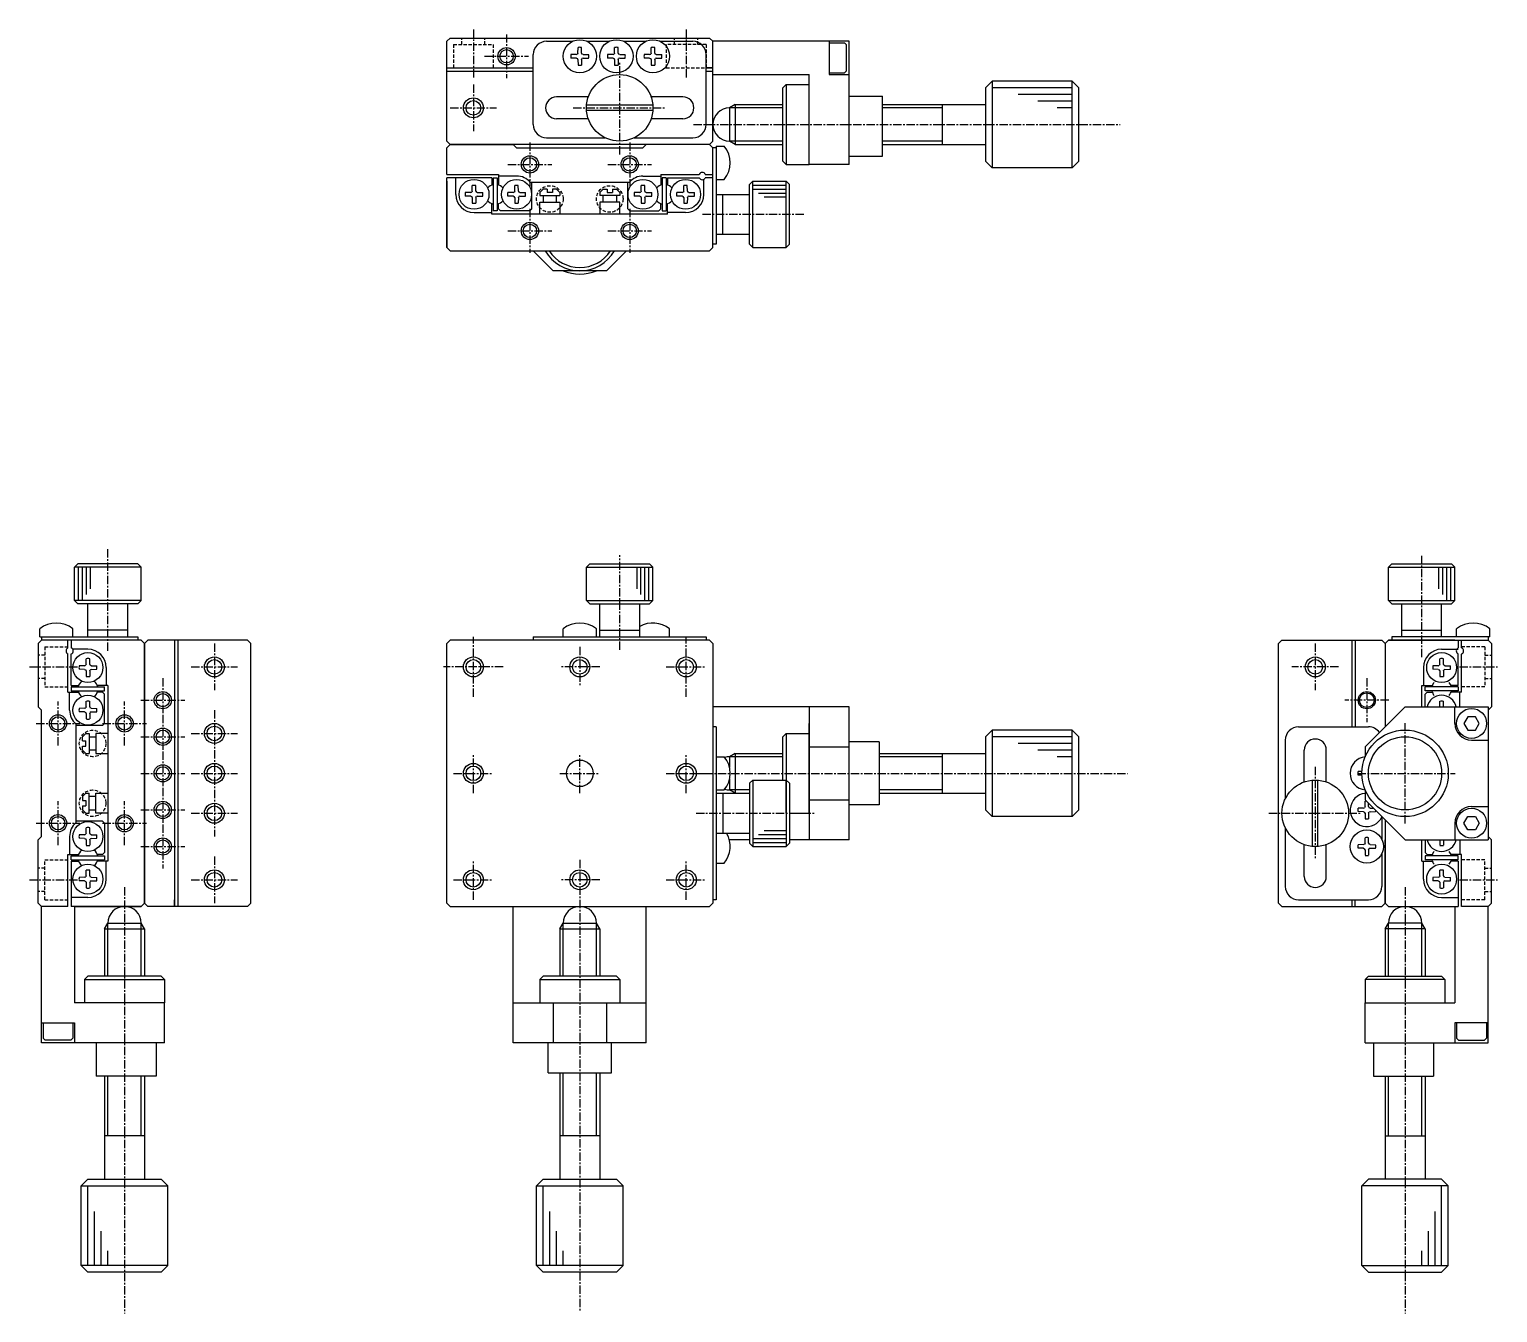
# Model space of a CAD drawing. Extents: x 319 to 540, y 84 to 374.
# Drawn here: x 319.3 to 540, y 180.7 to 373.6 of the extents above; entities that cross this region are included whole.
import ezdxf

# ---------------------------------------------------------------- set-up
doc = ezdxf.new("R2010")
doc.units = 0
doc.linetypes.add('CENTER', pattern=[2, 1.25, -0.25, 0.25, -0.25])
doc.linetypes.add('DASHED', pattern=[0.75, 0.5, -0.25])
doc.layers.get('0').update_dxf_attribs({"linetype": 'CONTINUOUS'})
doc.layers.add('CENTER', color=1, linetype='CENTER')

msp = doc.modelspace()

# ---------------------------------------------------------------- linework, layer by layer
at = {"color": 7, "linetype": 'CONTINUOUS'}
for p, q in [((382.58, 372.29), (382.08, 371.79)), ((382.58, 372.29), (382.08, 371.79)), ((382.08, 356.79), (382.08, 371.79)), ((382.58, 372.29), (421.58, 372.29)), ((397.08, 371.79), (400.99, 371.79)), ((401.8, 370.02), (401.82, 370.86)), ((402.35, 370.02), (402.34, 370.86)), ((403.17, 371.79), (406.49, 371.79)), ((407.3, 370.02), (407.32, 370.86)), ((407.85, 370.02), (407.84, 370.86)), ((408.67, 371.79), (411.99, 371.79)), ((412.8, 370.02), (412.82, 370.86)), ((413.35, 370.02), (413.34, 370.86)), ((414.17, 371.79), (419.08, 371.79)), ((421.58, 372.29), (422.08, 371.79)), ((421.58, 372.29), (422.08, 371.79)), ((422.08, 356.79), (422.08, 371.79)), ((442.58, 371.79), (422.08, 371.79)), ((439.58, 371.79), (439.58, 366.79)), ((439.58, 371.54), (441.88, 371.54)), ((441.88, 371.54), (442.18, 371.24)), ((442.18, 367.34), (442.18, 371.24)), ((442.58, 353.29), (442.58, 371.79)), ((395.08, 359.29), (395.08, 369.79)), ((401.58, 369.81), (400.75, 369.8)), ((401.58, 369.26), (400.75, 369.28)), ((401.58, 369.81), (401.74, 369.88)), ((401.58, 369.26), (401.74, 369.19)), ((401.8, 370.02), (401.74, 369.88)), ((401.8, 369.05), (401.74, 369.19)), ((401.8, 369.05), (401.82, 368.21)), ((402.35, 369.05), (402.34, 368.21)), ((402.35, 370.02), (402.41, 369.88)), ((402.35, 369.05), (402.41, 369.19)), ((402.58, 369.81), (402.41, 369.88)), ((402.58, 369.26), (402.41, 369.19)), ((402.58, 369.81), (403.4, 369.8)), ((402.58, 369.26), (403.4, 369.28)), ((407.08, 369.81), (406.25, 369.8)), ((407.08, 369.26), (406.25, 369.28)), ((407.08, 369.81), (407.24, 369.88)), ((407.08, 369.26), (407.24, 369.19)), ((407.3, 370.02), (407.24, 369.88)), ((407.3, 369.05), (407.24, 369.19)), ((407.3, 369.05), (407.32, 368.21)), ((407.85, 369.05), (407.84, 368.21)), ((407.85, 370.02), (407.91, 369.88)), ((407.85, 369.05), (407.91, 369.19)), ((408.08, 369.81), (407.91, 369.88)), ((408.08, 369.26), (407.91, 369.19)), ((408.08, 369.81), (408.9, 369.8)), ((408.08, 369.26), (408.9, 369.28)), ((412.58, 369.81), (411.75, 369.8)), ((412.58, 369.26), (411.75, 369.28)), ((412.58, 369.81), (412.74, 369.88)), ((412.58, 369.26), (412.74, 369.19)), ((412.8, 370.02), (412.74, 369.88)), ((412.8, 369.05), (412.74, 369.19)), ((412.8, 369.05), (412.82, 368.21)), ((413.35, 369.05), (413.34, 368.21)), ((413.35, 370.02), (413.41, 369.88)), ((413.35, 369.05), (413.41, 369.19)), ((413.58, 369.81), (413.41, 369.88)), ((413.58, 369.26), (413.41, 369.19)), ((413.58, 369.81), (414.4, 369.8)), ((413.58, 369.26), (414.4, 369.28)), ((421.08, 359.29), (421.08, 369.79)), ((382.08, 367.79), (395.08, 367.79)), ((382.08, 367.29), (395.08, 367.29)), ((421.08, 367.79), (422.08, 367.79)), ((422.08, 367.79), (421.08, 367.79)), ((421.08, 367.29), (422.08, 367.29)), ((421.08, 367.29), (422.08, 367.29)), ((422.08, 366.79), (436.58, 366.79)), ((436.58, 353.29), (436.58, 366.79)), ((439.58, 367.04), (441.88, 367.04)), ((439.58, 366.79), (442.58, 366.79)), ((442.18, 367.34), (441.88, 367.04)), ((432.58, 364.79), (433.08, 365.29)), ((432.58, 353.79), (432.58, 364.79)), ((433.08, 365.29), (436.58, 365.29)), ((463.08, 364.79), (464.08, 365.79)), ((463.08, 364.79), (463.08, 353.79)), ((476.08, 365.79), (464.08, 365.79)), ((477.08, 364.79), (476.08, 365.79)), ((477.08, 353.79), (477.08, 364.79)), ((403.43, 363.44), (398.58, 363.44)), ((413.06, 362.19), (403.09, 362.19)), ((417.58, 363.44), (412.72, 363.44)), ((425.44, 362.29), (424.58, 361.79)), ((425.44, 362.29), (425.44, 356.29)), ((425.44, 362.29), (432.58, 362.29)), ((442.58, 363.54), (447.58, 363.54)), ((447.58, 354.54), (447.58, 363.54)), ((447.58, 362.29), (463.08, 362.29)), ((456.58, 356.29), (456.58, 362.29)), ((403.29, 360.14), (398.58, 360.14)), ((413.06, 361.39), (403.09, 361.39)), ((417.58, 360.14), (412.86, 360.14)), ((424.58, 361.79), (424.58, 356.79)), ((382.58, 356.29), (382.08, 356.79)), ((382.58, 356.29), (382.08, 355.79)), ((382.08, 351.79), (382.08, 355.79)), ((421.58, 356.29), (382.58, 356.29)), ((382.58, 356.29), (392.08, 356.29)), ((392.08, 356.29), (392.58, 355.79)), ((392.58, 355.79), (411.58, 355.79)), ((397.08, 357.29), (405.9, 357.29)), ((410.26, 357.29), (419.08, 357.29)), ((412.08, 356.29), (411.58, 355.79)), ((421.58, 356.29), (412.08, 356.29)), ((422.08, 356.79), (421.58, 356.29)), ((422.08, 355.79), (421.58, 356.29)), ((422.08, 340.79), (422.08, 355.79)), ((422.58, 355.79), (422.08, 355.79)), ((422.58, 356.04), (423.8, 356.04)), ((422.58, 356.04), (422.58, 341.29)), ((425.44, 356.29), (424.58, 356.79)), ((425.44, 356.29), (432.58, 356.29)), ((447.58, 356.29), (463.08, 356.29)), ((432.58, 353.79), (433.08, 353.29)), ((433.08, 353.29), (436.58, 353.29)), ((442.58, 353.29), (436.58, 353.29)), ((442.58, 354.54), (447.58, 354.54)), ((463.08, 353.79), (464.08, 352.79)), ((477.08, 353.79), (476.08, 352.79)), ((382.08, 351.79), (389.88, 351.79)), ((382.08, 340.79), (382.08, 351.29)), ((388.88, 351.29), (382.08, 351.29)), ((383.43, 348.79), (383.43, 351.29)), ((388.88, 351.29), (388.88, 350.2)), ((389.08, 351.29), (389.08, 346.29)), ((389.08, 351.29), (389.68, 351.29)), ((389.68, 351.29), (389.68, 346.29)), ((389.88, 351.79), (389.88, 350.2)), ((392.58, 351.54), (389.88, 351.54)), ((411.58, 351.54), (414.28, 351.54)), ((414.28, 351.79), (414.28, 350.2)), ((414.28, 351.79), (420.02, 351.79)), ((414.48, 351.29), (414.48, 346.29)), ((415.08, 351.29), (414.48, 351.29)), ((415.08, 351.29), (415.08, 346.29)), ((415.28, 351.29), (415.28, 350.2)), ((415.28, 351.29), (420.02, 351.29)), ((420.73, 348.79), (420.73, 351.05)), ((420.94, 351.79), (422.08, 351.79)), ((422.08, 351.29), (420.94, 351.29)), ((422.58, 351.04), (423.8, 351.04)), ((476.08, 352.79), (464.08, 352.79)), ((382.08, 350.79), (382.08, 340.79)), ((385.7, 349.06), (384.85, 349.05)), ((385.7, 349.06), (385.83, 349.12)), ((385.9, 349.29), (385.83, 349.12)), ((385.9, 349.29), (385.92, 350.11)), ((386.45, 349.29), (386.44, 350.11)), ((386.45, 349.29), (386.53, 349.12)), ((386.66, 349.06), (386.53, 349.12)), ((386.66, 349.06), (387.5, 349.05)), ((392.1, 349.06), (391.25, 349.05)), ((392.1, 349.06), (392.23, 349.12)), ((392.3, 349.29), (392.23, 349.12)), ((392.3, 349.29), (392.32, 350.11)), ((392.85, 349.29), (392.84, 350.11)), ((392.85, 349.29), (392.93, 349.12)), ((393.06, 349.06), (392.93, 349.12)), ((393.06, 349.06), (393.9, 349.05)), ((409.5, 350.59), (394.66, 350.59)), ((394.88, 346.59), (394.88, 350.59)), ((396.08, 349.09), (396.58, 349.59)), ((396.08, 349.09), (396.08, 348.59)), ((397.18, 349.59), (396.58, 349.59)), ((397.18, 349.59), (397.18, 349.09)), ((397.98, 349.09), (397.18, 349.09)), ((398.58, 349.59), (397.98, 349.59)), ((397.98, 349.59), (397.98, 349.09)), ((399.08, 349.09), (398.58, 349.59)), ((399.08, 349.09), (399.08, 348.59)), ((405.08, 349.09), (405.58, 349.59)), ((405.08, 349.09), (405.08, 348.59)), ((405.58, 349.59), (406.18, 349.59)), ((406.18, 349.59), (406.18, 349.09)), ((406.18, 349.09), (406.98, 349.09)), ((406.98, 349.59), (407.58, 349.59)), ((406.98, 349.59), (406.98, 349.09)), ((408.08, 349.09), (407.58, 349.59)), ((408.08, 349.09), (408.08, 348.59)), ((409.28, 346.59), (409.28, 350.59)), ((411.1, 349.06), (410.25, 349.05)), ((411.1, 349.06), (411.23, 349.12)), ((411.3, 349.29), (411.23, 349.12)), ((411.3, 349.29), (411.32, 350.11)), ((411.85, 349.29), (411.84, 350.11)), ((411.85, 349.29), (411.93, 349.12)), ((412.06, 349.06), (411.93, 349.12)), ((412.06, 349.06), (412.9, 349.05)), ((417.5, 349.06), (416.65, 349.05)), ((417.5, 349.06), (417.63, 349.12)), ((417.7, 349.29), (417.63, 349.12)), ((417.7, 349.29), (417.72, 350.11)), ((418.25, 349.29), (418.24, 350.11)), ((418.25, 349.29), (418.33, 349.12)), ((418.46, 349.06), (418.33, 349.12)), ((418.46, 349.06), (419.3, 349.05)), ((422.58, 348.79), (427.58, 348.79)), ((423.58, 342.79), (423.58, 348.79)), ((427.58, 350.29), (428.08, 350.79)), ((427.58, 341.29), (427.58, 350.29)), ((428.08, 340.79), (428.08, 350.79)), ((428.08, 350.79), (433.08, 350.79)), ((433.08, 340.79), (433.08, 350.79)), ((433.08, 350.79), (433.58, 350.29)), ((433.58, 341.29), (433.58, 350.29)), ((385.7, 348.51), (384.85, 348.53)), ((385.7, 348.51), (385.83, 348.45)), ((385.9, 348.29), (385.83, 348.45)), ((385.9, 348.29), (385.92, 347.46)), ((386.45, 348.29), (386.44, 347.46)), ((386.45, 348.29), (386.53, 348.45)), ((386.66, 348.51), (386.53, 348.45)), ((386.66, 348.51), (387.5, 348.53)), ((388.88, 345.79), (388.88, 347.37)), ((389.88, 346.59), (389.88, 347.37)), ((390.18, 346.29), (389.88, 346.59)), ((392.1, 348.51), (391.25, 348.53)), ((392.1, 348.51), (392.23, 348.45)), ((392.3, 348.29), (392.23, 348.45)), ((392.3, 348.29), (392.32, 347.46)), ((392.85, 348.29), (392.84, 347.46)), ((392.85, 348.29), (392.93, 348.45)), ((393.06, 348.51), (392.93, 348.45)), ((393.06, 348.51), (393.9, 348.53)), ((394.58, 346.29), (394.88, 346.59)), ((396.08, 348.59), (399.08, 348.59)), ((396.08, 347.59), (399.08, 347.59)), ((396.08, 345.79), (396.08, 347.59)), ((396.58, 348.59), (396.58, 347.59)), ((398.58, 347.59), (398.58, 348.59)), ((399.08, 347.59), (399.08, 345.79)), ((408.08, 348.59), (405.08, 348.59)), ((408.08, 347.59), (405.08, 347.59)), ((405.08, 347.59), (405.08, 345.79)), ((405.58, 347.59), (405.58, 348.59)), ((407.58, 348.59), (407.58, 347.59)), ((408.08, 345.79), (408.08, 347.59)), ((409.58, 346.29), (409.28, 346.59)), ((411.1, 348.51), (410.25, 348.53)), ((411.1, 348.51), (411.23, 348.45)), ((411.3, 348.29), (411.23, 348.45)), ((411.3, 348.29), (411.32, 347.46)), ((411.85, 348.29), (411.84, 347.46)), ((411.85, 348.29), (411.93, 348.45)), ((412.06, 348.51), (411.93, 348.45)), ((412.06, 348.51), (412.9, 348.53)), ((414.28, 346.59), (413.98, 346.29)), ((414.28, 346.59), (414.28, 347.37)), ((415.28, 345.79), (415.28, 347.37)), ((417.5, 348.51), (416.65, 348.53)), ((417.5, 348.51), (417.63, 348.45)), ((417.7, 348.29), (417.63, 348.45)), ((417.7, 348.29), (417.72, 347.46)), ((418.25, 348.29), (418.24, 347.46)), ((418.25, 348.29), (418.33, 348.45)), ((418.46, 348.51), (418.33, 348.45)), ((418.46, 348.51), (419.3, 348.53)), ((386.18, 346.04), (388.88, 346.04)), ((415.28, 345.79), (388.88, 345.79)), ((389.68, 346.29), (389.08, 346.29)), ((394.58, 346.29), (390.18, 346.29)), ((409.58, 346.29), (413.98, 346.29)), ((414.48, 346.29), (415.08, 346.29)), ((417.98, 346.04), (415.28, 346.04)), ((422.58, 342.79), (427.58, 342.79)), ((382.08, 340.79), (382.58, 340.29)), ((382.58, 340.29), (421.58, 340.29)), ((398.08, 337.29), (395.08, 340.29)), ((406.08, 337.29), (409.08, 340.29)), ((422.08, 340.79), (421.58, 340.29)), ((422.58, 341.29), (422.08, 341.29)), ((428.08, 340.79), (427.58, 341.29)), ((428.08, 340.79), (433.08, 340.79)), ((433.58, 341.29), (433.08, 340.79)), ((406.08, 337.29), (398.08, 337.29)), ((326.15, 292.75), (326.65, 293.25)), ((336.15, 292.75), (326.15, 292.75)), ((326.15, 287.75), (326.15, 292.75)), ((335.65, 293.25), (326.65, 293.25)), ((335.65, 293.25), (336.15, 292.75)), ((336.15, 287.75), (336.15, 292.75)), ((403.58, 293.25), (403.08, 292.75)), ((403.08, 292.75), (413.08, 292.75)), ((403.08, 287.75), (403.08, 292.75)), ((403.58, 293.25), (412.58, 293.25)), ((413.08, 292.75), (412.58, 293.25)), ((413.08, 287.75), (413.08, 292.75)), ((524.13, 293.25), (523.63, 292.75)), ((523.63, 292.75), (533.63, 292.75)), ((523.63, 287.75), (523.63, 292.75)), ((524.13, 293.25), (533.13, 293.25)), ((533.63, 292.75), (533.13, 293.25)), ((533.63, 287.75), (533.63, 292.75)), ((336.15, 287.75), (326.15, 287.75)), ((326.65, 287.25), (326.15, 287.75)), ((335.65, 287.25), (326.65, 287.25)), ((328.15, 282.25), (328.15, 287.25)), ((334.15, 282.25), (334.15, 287.25)), ((336.15, 287.75), (335.65, 287.25)), ((403.08, 287.75), (413.08, 287.75)), ((403.08, 287.75), (403.58, 287.25)), ((403.58, 287.25), (412.58, 287.25)), ((405.08, 282.25), (405.08, 287.25)), ((411.08, 282.25), (411.08, 287.25)), ((412.58, 287.25), (413.08, 287.75)), ((523.63, 287.75), (533.63, 287.75)), ((523.63, 287.75), (524.13, 287.25)), ((524.13, 287.25), (533.13, 287.25)), ((525.63, 282.25), (525.63, 287.25)), ((531.63, 282.25), (531.63, 287.25)), ((533.13, 287.25), (533.63, 287.75)), ((320.9, 282.25), (320.9, 283.48)), ((325.9, 282.25), (325.9, 283.48)), ((334.15, 283.25), (328.15, 283.25)), ((399.58, 282.25), (399.58, 283.48)), ((404.58, 282.25), (404.58, 283.48)), ((405.08, 283.25), (411.08, 283.25)), ((415.58, 282.25), (415.58, 283.48)), ((525.63, 283.25), (531.63, 283.25)), ((533.88, 282.25), (533.88, 283.48)), ((538.88, 282.25), (538.88, 283.48)), ((321.15, 281.75), (320.65, 281.25)), ((320.65, 281.25), (320.65, 271.75)), ((320.9, 282.25), (335.65, 282.25)), ((321.15, 282.25), (321.15, 281.75)), ((336.15, 281.75), (321.15, 281.75)), ((325.15, 280.61), (325.15, 281.75)), ((325.65, 281.75), (325.65, 280.61)), ((328.15, 280.4), (325.88, 280.4)), ((335.65, 282.25), (335.65, 281.75)), ((336.15, 281.75), (336.65, 281.25)), ((336.65, 281.25), (337.15, 281.75)), ((336.65, 281.25), (337.15, 281.75)), ((336.65, 242.25), (336.65, 281.25)), ((336.65, 281.25), (336.65, 242.25)), ((352.15, 281.75), (337.15, 281.75)), ((341.15, 281.75), (341.15, 241.75)), ((341.65, 281.75), (341.65, 241.75)), ((352.65, 281.25), (352.15, 281.75)), ((352.65, 242.25), (352.65, 281.25)), ((382.08, 281.25), (382.58, 281.75)), ((382.08, 242.25), (382.08, 281.25)), ((421.58, 281.75), (382.58, 281.75)), ((395.08, 282.25), (421.08, 282.25)), ((395.08, 282.25), (395.08, 281.75)), ((421.08, 282.25), (421.08, 281.75)), ((421.58, 281.75), (422.08, 281.25)), ((422.08, 281.25), (422.08, 242.25)), ((507.13, 281.25), (507.63, 281.75)), ((507.13, 242.25), (507.13, 281.25)), ((507.63, 281.75), (522.63, 281.75)), ((518.13, 281.75), (518.13, 268.75)), ((518.63, 281.75), (518.63, 268.75)), ((523.13, 281.25), (522.63, 281.75)), ((523.13, 281.25), (522.63, 281.75)), ((523.63, 281.75), (523.13, 281.25)), ((523.13, 281.25), (523.13, 271.75)), ((523.13, 281.25), (523.13, 268.75)), ((533.63, 281.75), (523.63, 281.75)), ((523.63, 281.75), (538.63, 281.75)), ((524.13, 282.25), (524.13, 281.75)), ((538.88, 282.25), (524.13, 282.25)), ((531.63, 280.4), (534.13, 280.4)), ((534.13, 281.75), (534.13, 280.61)), ((534.63, 280.61), (534.63, 281.75)), ((538.63, 282.25), (538.63, 281.75)), ((539.13, 281.25), (538.63, 281.75)), ((539.13, 281.25), (539.13, 271.75)), ((325.15, 273.95), (325.15, 279.69)), ((325.65, 274.95), (325.65, 279.69)), ((327.87, 278.13), (327.81, 278)), ((327.87, 278.13), (327.89, 278.98)), ((328.42, 278.13), (328.41, 278.98)), ((328.42, 278.13), (328.48, 278)), ((531.36, 278.13), (531.3, 278)), ((531.36, 278.13), (531.37, 278.98)), ((531.91, 278.13), (531.89, 278.98)), ((531.91, 278.13), (531.96, 278)), ((534.13, 274.95), (534.13, 279.69)), ((534.63, 273.95), (534.63, 279.69)), ((327.65, 277.93), (326.82, 277.91)), ((327.65, 277.38), (326.82, 277.39)), ((327.65, 277.93), (327.81, 278)), ((327.65, 277.38), (327.81, 277.3)), ((327.87, 277.17), (327.81, 277.3)), ((327.87, 277.17), (327.89, 276.33)), ((328.42, 277.17), (328.41, 276.33)), ((328.42, 277.17), (328.48, 277.3)), ((328.65, 277.93), (328.48, 278)), ((328.65, 277.38), (328.48, 277.3)), ((328.65, 277.93), (329.47, 277.91)), ((328.65, 277.38), (329.47, 277.39)), ((330.9, 277.65), (330.9, 274.95)), ((528.88, 277.65), (528.88, 274.95)), ((531.13, 277.93), (530.31, 277.91)), ((531.13, 277.38), (530.31, 277.39)), ((531.13, 277.93), (531.3, 278)), ((531.13, 277.38), (531.3, 277.3)), ((531.36, 277.17), (531.3, 277.3)), ((531.36, 277.17), (531.37, 276.33)), ((531.91, 277.17), (531.89, 276.33)), ((531.91, 277.17), (531.96, 277.3)), ((532.13, 277.93), (531.96, 278)), ((532.13, 277.38), (531.96, 277.3)), ((532.13, 277.93), (532.96, 277.91)), ((532.13, 277.38), (532.96, 277.39)), ((325.15, 273.95), (326.73, 273.95)), ((325.4, 271.25), (325.4, 273.95)), ((325.65, 274.95), (326.73, 274.95)), ((325.65, 274.75), (330.65, 274.75)), ((325.65, 274.75), (325.65, 274.15)), ((325.65, 274.15), (330.65, 274.15)), ((331.15, 274.95), (329.56, 274.95)), ((330.35, 273.95), (329.56, 273.95)), ((330.35, 273.95), (330.65, 273.65)), ((330.65, 274.15), (330.65, 274.75)), ((331.15, 274.95), (331.15, 248.55)), ((528.63, 271.75), (528.63, 274.95)), ((528.63, 274.95), (530.22, 274.95)), ((534.13, 274.75), (529.13, 274.75)), ((529.13, 274.15), (529.13, 274.75)), ((534.13, 274.15), (529.13, 274.15)), ((529.13, 273.65), (529.43, 273.95)), ((529.43, 273.95), (530.22, 273.95)), ((534.13, 274.95), (533.04, 274.95)), ((534.63, 273.95), (533.04, 273.95)), ((534.13, 274.75), (534.13, 274.15)), ((534.38, 271.75), (534.38, 273.95)), ((320.65, 271.75), (321.15, 271.25)), ((327.65, 271.53), (326.82, 271.51)), ((327.65, 271.53), (327.81, 271.6)), ((327.87, 271.73), (327.81, 271.6)), ((327.87, 271.73), (327.89, 272.58)), ((328.42, 271.73), (328.41, 272.58)), ((328.42, 271.73), (328.48, 271.6)), ((328.65, 271.53), (328.48, 271.6)), ((328.65, 271.53), (329.47, 271.51)), ((330.65, 269.25), (330.65, 273.65)), ((442.58, 271.75), (422.08, 271.75)), ((436.58, 271.75), (436.58, 251.75)), ((442.58, 251.75), (442.58, 271.75)), ((520.13, 265.75), (526.13, 271.75)), ((526.13, 271.75), (538.63, 271.75)), ((529.13, 271.75), (529.13, 273.65)), ((531.36, 271.73), (531.37, 272.58)), ((531.91, 271.73), (531.89, 272.58)), ((533.63, 269.25), (533.63, 271.75)), ((538.63, 271.75), (538.63, 251.75)), ((539.13, 271.75), (538.63, 271.25)), ((321.15, 252.25), (321.15, 271.25)), ((327.65, 270.98), (326.82, 270.99)), ((327.65, 270.98), (327.81, 270.9)), ((327.87, 270.77), (327.81, 270.9)), ((327.87, 270.77), (327.89, 269.93)), ((328.42, 270.77), (328.41, 269.93)), ((328.42, 270.77), (328.48, 270.9)), ((328.65, 270.98), (328.48, 270.9)), ((328.65, 270.98), (329.47, 270.99)), ((535.55, 270.25), (534.98, 269.25)), ((536.71, 270.25), (535.55, 270.25)), ((537.29, 269.25), (536.71, 270.25)), ((326.35, 269.17), (326.35, 254.33)), ((330.35, 268.95), (326.35, 268.95)), ((327.85, 267.75), (327.35, 267.25)), ((327.35, 266.65), (327.35, 267.25)), ((327.85, 267.75), (328.35, 267.75)), ((328.35, 267.75), (328.35, 264.75)), ((328.35, 267.25), (329.35, 267.25)), ((329.35, 267.75), (329.35, 264.75)), ((331.15, 267.75), (329.35, 267.75)), ((330.65, 269.25), (330.35, 268.95)), ((422.58, 268.75), (422.08, 268.75)), ((422.58, 268.75), (422.58, 242.75)), ((432.58, 267.25), (433.08, 267.75)), ((432.58, 260.75), (432.58, 267.25)), ((433.08, 267.75), (436.58, 267.75)), ((436.58, 255.75), (436.58, 269.25)), ((463.08, 267.25), (464.08, 268.25)), ((463.08, 267.25), (463.08, 256.25)), ((476.08, 268.25), (464.08, 268.25)), ((477.08, 267.25), (476.08, 268.25)), ((477.08, 256.25), (477.08, 267.25)), ((510.13, 268.75), (520.63, 268.75)), ((534.98, 269.25), (535.55, 268.25)), ((535.55, 268.25), (536.71, 268.25)), ((536.71, 268.25), (537.29, 269.25)), ((327.35, 266.65), (327.85, 266.65)), ((327.35, 265.25), (327.35, 265.85)), ((327.35, 265.85), (327.85, 265.85)), ((327.85, 264.75), (327.35, 265.25)), ((327.85, 265.85), (327.85, 266.65)), ((329.35, 265.25), (328.35, 265.25)), ((436.58, 265.75), (442.58, 265.75)), ((447.08, 266.5), (442.58, 266.5)), ((447.08, 266.5), (447.08, 257)), ((508.13, 266.75), (508.13, 257.93)), ((510.98, 260.54), (510.98, 265.25)), ((514.28, 260.4), (514.28, 265.25)), ((520.13, 265.75), (520.13, 264.25)), ((536.13, 266.75), (538.63, 266.75)), ((327.85, 264.75), (328.35, 264.75)), ((329.35, 264.75), (331.15, 264.75)), ((422.58, 264.25), (423.8, 264.25)), ((425.44, 264.75), (424.58, 264.25)), ((424.58, 264.25), (424.58, 262.64)), ((425.44, 264.75), (432.58, 264.75)), ((425.44, 264.75), (425.44, 258.75)), ((447.08, 264.75), (463.08, 264.75)), ((456.58, 258.75), (456.58, 264.75)), ((424.58, 260.86), (424.58, 259.25)), ((428.08, 260.75), (427.58, 260.25)), ((428.08, 260.75), (428.08, 250.75)), ((428.08, 260.75), (433.08, 260.75)), ((433.08, 255.75), (433.08, 260.75)), ((433.08, 260.75), (433.08, 250.75)), ((433.58, 260.25), (433.08, 260.75)), ((512.23, 250.77), (512.23, 260.74)), ((513.03, 250.77), (513.03, 260.74)), ((519.64, 262.02), (519.06, 262.01)), ((519.64, 261.48), (519.06, 261.49)), ((327.85, 258.75), (327.35, 258.25)), ((327.35, 258.25), (327.35, 257.65)), ((327.85, 258.75), (328.35, 258.75)), ((328.35, 255.75), (328.35, 258.75)), ((329.35, 258.25), (328.35, 258.25)), ((329.35, 255.75), (329.35, 258.75)), ((329.35, 258.75), (331.15, 258.75)), ((422.58, 259.25), (423.8, 259.25)), ((422.58, 258.75), (427.58, 258.75)), ((423.58, 258.75), (423.58, 252.75)), ((425.44, 258.75), (424.58, 259.25)), ((427.58, 260.25), (427.58, 251.25)), ((433.58, 260.25), (433.58, 251.25)), ((447.08, 258.75), (463.08, 258.75)), ((520.13, 259.25), (520.13, 257.75)), ((327.35, 257.65), (327.85, 257.65)), ((327.35, 256.85), (327.35, 256.25)), ((327.35, 256.85), (327.85, 256.85)), ((327.85, 255.75), (327.35, 256.25)), ((327.85, 257.65), (327.85, 256.85)), ((328.35, 256.25), (329.35, 256.25)), ((436.58, 257.75), (442.58, 257.75)), ((447.08, 257), (442.58, 257)), ((463.08, 256.25), (464.08, 255.25)), ((477.08, 256.25), (476.08, 255.25)), ((519.9, 256.53), (519.06, 256.51)), ((519.9, 256.53), (520.03, 256.59)), ((520.11, 256.75), (520.03, 256.59)), ((520.11, 256.75), (520.12, 257.58)), ((520.13, 257.75), (526.13, 251.75)), ((520.65, 256.75), (520.65, 257.24)), ((520.65, 256.75), (520.73, 256.59)), ((520.86, 256.53), (520.73, 256.59)), ((520.86, 256.53), (521.36, 256.52)), ((536.13, 256.75), (538.63, 256.75)), ((330.35, 254.55), (326.35, 254.55)), ((327.85, 255.75), (328.35, 255.75)), ((331.15, 255.75), (329.35, 255.75)), ((330.65, 254.25), (330.35, 254.55)), ((330.65, 254.25), (330.65, 249.85)), ((433.58, 255.75), (436.58, 255.75)), ((476.08, 255.25), (464.08, 255.25)), ((519.9, 255.98), (519.06, 255.99)), ((519.9, 255.98), (520.03, 255.92)), ((520.11, 255.75), (520.03, 255.92)), ((520.11, 255.75), (520.12, 254.93)), ((520.65, 255.75), (520.64, 254.93)), ((520.65, 255.75), (520.73, 255.92)), ((520.86, 255.98), (520.73, 255.92)), ((520.86, 255.98), (521.71, 255.99)), ((522.63, 255.16), (522.63, 251.84)), ((523.13, 254.75), (523.13, 242.25)), ((533.63, 254.25), (533.63, 251.75)), ((534.98, 254.25), (535.55, 255.25)), ((535.55, 253.25), (534.98, 254.25)), ((535.55, 255.25), (536.71, 255.25)), ((536.71, 255.25), (537.29, 254.25)), ((537.29, 254.25), (536.71, 253.25)), ((320.65, 251.75), (321.15, 252.25)), ((320.65, 242.25), (320.65, 251.75)), ((325.4, 252.25), (325.4, 249.55)), ((327.65, 252.53), (326.82, 252.51)), ((327.65, 251.98), (326.82, 251.99)), ((327.65, 252.53), (327.81, 252.6)), ((327.65, 251.98), (327.81, 251.9)), ((327.87, 252.73), (327.81, 252.6)), ((327.87, 251.77), (327.81, 251.9)), ((327.87, 252.73), (327.89, 253.58)), ((327.87, 251.77), (327.89, 250.93)), ((328.42, 252.73), (328.41, 253.58)), ((328.42, 251.77), (328.41, 250.93)), ((328.42, 252.73), (328.48, 252.6)), ((328.42, 251.77), (328.48, 251.9)), ((328.65, 252.53), (328.48, 252.6)), ((328.65, 251.98), (328.48, 251.9)), ((328.65, 252.53), (329.47, 252.51)), ((328.65, 251.98), (329.47, 251.99)), ((422.58, 252.75), (427.58, 252.75)), ((427.58, 251.75), (424.55, 251.75)), ((442.58, 251.75), (433.58, 251.75)), ((508.13, 253.57), (508.13, 244.75)), ((520.11, 251.25), (520.12, 252.08)), ((520.65, 251.25), (520.64, 252.08)), ((523.13, 242.25), (523.13, 251.75)), ((526.13, 251.75), (538.63, 251.75)), ((528.63, 248.55), (528.63, 251.75)), ((529.13, 251.75), (529.13, 249.85)), ((531.36, 251.77), (531.37, 250.93)), ((531.91, 251.77), (531.89, 250.93)), ((534.38, 251.75), (534.38, 249.55)), ((536.71, 253.25), (535.55, 253.25)), ((539.13, 251.75), (538.63, 252.25)), ((539.13, 242.25), (539.13, 251.75)), ((325.15, 249.55), (326.73, 249.55)), ((325.15, 241.75), (325.15, 249.55)), ((330.35, 249.55), (329.56, 249.55)), ((330.65, 249.85), (330.35, 249.55)), ((427.58, 251.25), (428.08, 250.75)), ((428.08, 250.75), (433.08, 250.75)), ((433.08, 250.75), (433.58, 251.25)), ((510.98, 246.25), (510.98, 250.97)), ((514.28, 246.25), (514.28, 251.11)), ((519.9, 251.03), (519.06, 251.01)), ((519.9, 250.48), (519.06, 250.49)), ((519.9, 251.03), (520.03, 251.09)), ((519.9, 250.48), (520.03, 250.42)), ((520.11, 251.25), (520.03, 251.09)), ((520.11, 250.25), (520.03, 250.42)), ((520.11, 250.25), (520.12, 249.43)), ((520.65, 250.25), (520.64, 249.43)), ((520.65, 251.25), (520.73, 251.09)), ((520.65, 250.25), (520.73, 250.42)), ((520.86, 251.03), (520.73, 251.09)), ((520.86, 250.48), (520.73, 250.42)), ((520.86, 251.03), (521.71, 251.01)), ((520.86, 250.48), (521.71, 250.49)), ((522.63, 249.66), (522.63, 244.75)), ((529.43, 249.55), (529.13, 249.85)), ((529.43, 249.55), (530.22, 249.55)), ((534.63, 249.55), (533.04, 249.55)), ((534.63, 241.75), (534.63, 249.55)), ((325.65, 249.35), (330.65, 249.35)), ((325.65, 248.75), (325.65, 249.35)), ((325.65, 248.75), (330.65, 248.75)), ((325.65, 248.55), (326.73, 248.55)), ((325.65, 248.55), (325.65, 241.75)), ((331.15, 248.55), (329.56, 248.55)), ((330.65, 249.35), (330.65, 248.75)), ((330.9, 245.85), (330.9, 248.55)), ((422.58, 248.25), (423.8, 248.25)), ((528.63, 248.55), (530.22, 248.55)), ((528.88, 245.85), (528.88, 248.55)), ((534.13, 249.35), (529.13, 249.35)), ((529.13, 249.35), (529.13, 248.75)), ((534.13, 248.75), (529.13, 248.75)), ((534.13, 248.55), (533.04, 248.55)), ((534.13, 248.75), (534.13, 249.35)), ((534.13, 248.55), (534.13, 241.75)), ((327.65, 246.13), (326.82, 246.11)), ((327.65, 245.58), (326.82, 245.59)), ((327.65, 246.13), (327.81, 246.2)), ((327.65, 245.58), (327.81, 245.5)), ((327.87, 246.33), (327.81, 246.2)), ((327.87, 245.37), (327.81, 245.5)), ((327.87, 246.33), (327.89, 247.18)), ((327.87, 245.37), (327.89, 244.53)), ((328.42, 246.33), (328.41, 247.18)), ((328.42, 245.37), (328.41, 244.53)), ((328.42, 246.33), (328.48, 246.2)), ((328.42, 245.37), (328.48, 245.5)), ((328.65, 246.13), (328.48, 246.2)), ((328.65, 245.58), (328.48, 245.5)), ((328.65, 246.13), (329.47, 246.11)), ((328.65, 245.58), (329.47, 245.59)), ((531.13, 246.13), (530.31, 246.11)), ((531.13, 245.58), (530.31, 245.59)), ((531.13, 246.13), (531.3, 246.2)), ((531.13, 245.58), (531.3, 245.5)), ((531.36, 246.33), (531.3, 246.2)), ((531.36, 245.37), (531.3, 245.5)), ((531.36, 246.33), (531.37, 247.18)), ((531.36, 245.37), (531.37, 244.53)), ((531.91, 246.33), (531.89, 247.18)), ((531.91, 245.37), (531.89, 244.53)), ((531.91, 246.33), (531.96, 246.2)), ((531.91, 245.37), (531.96, 245.5)), ((532.13, 246.13), (531.96, 246.2)), ((532.13, 245.58), (531.96, 245.5)), ((532.13, 246.13), (532.96, 246.11)), ((532.13, 245.58), (532.96, 245.59)), ((328.15, 243.1), (325.65, 243.1)), ((531.63, 243.1), (534.13, 243.1)), ((320.65, 242.25), (321.15, 241.75)), ((325.15, 241.75), (321.15, 241.75)), ((321.15, 221.25), (321.15, 241.75)), ((336.15, 241.75), (325.65, 241.75)), ((326.15, 241.75), (336.15, 241.75)), ((326.15, 241.75), (326.15, 227.25)), ((336.15, 241.75), (336.65, 242.25)), ((336.65, 242.25), (337.15, 241.75)), ((336.65, 242.25), (337.15, 241.75)), ((352.15, 241.75), (337.15, 241.75)), ((341.15, 241.75), (341.15, 242.75)), ((341.65, 242.75), (341.65, 241.75)), ((352.15, 241.75), (352.65, 242.25)), ((382.58, 241.75), (382.08, 242.25)), ((382.58, 241.75), (421.58, 241.75)), ((392.08, 221.25), (392.08, 241.75)), ((412.08, 221.25), (412.08, 241.75)), ((422.08, 242.25), (421.58, 241.75)), ((422.58, 242.75), (422.08, 242.75)), ((507.63, 241.75), (507.13, 242.25)), ((507.63, 241.75), (522.63, 241.75)), ((510.13, 242.75), (520.63, 242.75)), ((518.13, 242.75), (518.13, 241.75)), ((518.63, 241.75), (518.63, 242.75)), ((523.13, 242.25), (522.63, 241.75)), ((523.13, 242.25), (522.63, 241.75)), ((523.63, 241.75), (523.13, 242.25)), ((523.63, 241.75), (534.13, 241.75)), ((533.63, 241.75), (533.63, 227.25)), ((538.63, 241.75), (534.63, 241.75)), ((539.13, 242.25), (538.63, 241.75)), ((538.63, 221.25), (538.63, 241.75)), ((330.65, 238.39), (331.15, 239.25)), ((330.65, 238.39), (330.65, 231.25)), ((330.65, 238.39), (336.65, 238.39)), ((331.15, 239.25), (336.15, 239.25)), ((336.65, 238.39), (336.15, 239.25)), ((336.65, 238.39), (336.65, 231.25)), ((399.08, 238.39), (399.58, 239.25)), ((399.08, 238.39), (405.08, 238.39)), ((399.08, 238.39), (399.08, 231.25)), ((399.58, 239.25), (404.58, 239.25)), ((405.08, 238.39), (404.58, 239.25)), ((405.08, 238.39), (405.08, 231.25)), ((523.13, 238.39), (523.63, 239.25)), ((529.13, 238.39), (523.13, 238.39)), ((523.13, 238.39), (523.13, 231.25)), ((528.63, 239.25), (523.63, 239.25)), ((529.13, 238.39), (528.63, 239.25)), ((529.13, 238.39), (529.13, 231.25)), ((328.15, 231.25), (327.65, 230.75)), ((327.65, 230.75), (327.65, 227.25)), ((339.15, 231.25), (328.15, 231.25)), ((339.15, 231.25), (339.65, 230.75)), ((339.65, 230.75), (339.65, 227.25)), ((396.58, 231.25), (396.08, 230.75)), ((396.08, 230.75), (396.08, 227.25)), ((407.58, 231.25), (396.58, 231.25)), ((407.58, 231.25), (408.08, 230.75)), ((408.08, 230.75), (408.08, 227.25)), ((520.63, 231.25), (520.13, 230.75)), ((520.13, 230.75), (520.13, 227.25)), ((520.63, 231.25), (531.63, 231.25)), ((531.63, 231.25), (532.13, 230.75)), ((532.13, 230.75), (532.13, 227.25)), ((339.65, 227.25), (326.15, 227.25)), ((339.65, 221.25), (339.65, 227.25)), ((392.08, 227.25), (412.08, 227.25)), ((398.08, 227.25), (398.08, 221.25)), ((406.08, 227.25), (406.08, 221.25)), ((520.13, 227.25), (533.63, 227.25)), ((520.13, 221.25), (520.13, 227.25)), ((321.15, 224.25), (326.15, 224.25)), ((321.4, 224.25), (321.4, 221.95)), ((325.9, 224.25), (325.9, 221.95)), ((326.15, 224.25), (326.15, 221.25)), ((538.63, 224.25), (533.63, 224.25)), ((533.63, 224.25), (533.63, 221.25)), ((533.88, 224.25), (533.88, 221.95)), ((538.38, 224.25), (538.38, 221.95)), ((339.65, 221.25), (321.15, 221.25)), ((321.4, 221.95), (321.7, 221.65)), ((325.6, 221.65), (321.7, 221.65)), ((325.6, 221.65), (325.9, 221.95)), ((329.4, 221.25), (329.4, 216.25)), ((338.4, 221.25), (338.4, 216.25)), ((412.08, 221.25), (392.08, 221.25)), ((397.33, 216.75), (397.33, 221.25)), ((406.83, 216.75), (406.83, 221.25)), ((520.13, 221.25), (538.63, 221.25)), ((521.38, 221.25), (521.38, 216.25)), ((530.38, 221.25), (530.38, 216.25)), ((534.18, 221.65), (533.88, 221.95)), ((534.18, 221.65), (538.08, 221.65)), ((538.38, 221.95), (538.08, 221.65)), ((397.33, 216.75), (406.83, 216.75)), ((399.08, 216.75), (399.08, 200.75)), ((405.08, 216.75), (405.08, 200.75)), ((338.4, 216.25), (329.4, 216.25)), ((330.65, 216.25), (330.65, 200.75)), ((336.65, 216.25), (336.65, 200.75)), ((521.38, 216.25), (530.38, 216.25)), ((523.13, 216.25), (523.13, 200.75)), ((529.13, 216.25), (529.13, 200.75)), ((336.65, 207.25), (330.65, 207.25)), ((405.08, 207.25), (399.08, 207.25)), ((523.13, 207.25), (529.13, 207.25)), ((328.15, 200.75), (327.15, 199.75)), ((327.15, 187.75), (327.15, 199.75)), ((328.15, 200.75), (339.15, 200.75)), ((339.15, 200.75), (340.15, 199.75)), ((340.15, 187.75), (340.15, 199.75)), ((396.58, 200.75), (395.58, 199.75)), ((395.58, 187.75), (395.58, 199.75)), ((396.58, 200.75), (407.58, 200.75)), ((407.58, 200.75), (408.58, 199.75)), ((408.58, 187.75), (408.58, 199.75)), ((520.63, 200.75), (519.63, 199.75)), ((519.63, 187.75), (519.63, 199.75)), ((531.63, 200.75), (520.63, 200.75)), ((531.63, 200.75), (532.63, 199.75)), ((532.63, 187.75), (532.63, 199.75)), ((328.15, 186.75), (327.15, 187.75)), ((339.15, 186.75), (340.15, 187.75)), ((396.58, 186.75), (395.58, 187.75)), ((407.58, 186.75), (408.58, 187.75)), ((520.63, 186.75), (519.63, 187.75)), ((531.63, 186.75), (532.63, 187.75)), ((339.15, 186.75), (328.15, 186.75)), ((407.58, 186.75), (396.58, 186.75)), ((520.63, 186.75), (531.63, 186.75))]:
    msp.add_line(p, q, dxfattribs=at)
at = {"color": 3, "linetype": 'DASHED'}
for p, q in [((383.08, 371.29), (389.08, 371.29)), ((383.08, 371.29), (383.08, 367.79)), ((384.33, 371.29), (384.33, 372.29)), ((387.83, 371.29), (387.83, 372.29)), ((389.08, 371.29), (389.08, 367.79)), ((421.08, 371.29), (415.08, 371.29)), ((415.08, 371.29), (415.08, 367.79)), ((416.33, 371.29), (416.33, 372.29)), ((419.83, 371.29), (419.83, 372.29)), ((421.08, 371.29), (421.08, 367.79)), ((415.08, 367.79), (421.08, 367.79)), ((321.65, 280.75), (321.65, 274.75)), ((321.65, 280.75), (325.15, 280.75)), ((538.13, 280.75), (534.63, 280.75)), ((538.13, 280.75), (538.13, 274.75)), ((321.65, 279.5), (320.65, 279.5)), ((538.13, 279.5), (539.13, 279.5)), ((321.65, 276), (320.65, 276)), ((538.13, 276), (539.13, 276)), ((321.65, 274.75), (325.15, 274.75)), ((538.13, 274.75), (534.63, 274.75)), ((321.65, 247.5), (320.65, 247.5)), ((321.65, 242.75), (321.65, 248.75)), ((321.65, 248.75), (325.15, 248.75)), ((538.13, 248.75), (534.63, 248.75)), ((538.13, 242.75), (538.13, 248.75)), ((538.13, 247.5), (539.13, 247.5)), ((321.65, 244), (320.65, 244)), ((538.13, 244), (539.13, 244)), ((321.65, 242.75), (325.15, 242.75)), ((538.13, 242.75), (534.63, 242.75))]:
    msp.add_line(p, q, dxfattribs=at)
at = {"color": 3, "linetype": 'CONTINUOUS'}
for p, q in [((433.08, 365.29), (433.08, 353.29)), ((464.08, 365.79), (464.08, 352.79)), ((476.08, 364.79), (464.08, 364.79)), ((476.08, 352.79), (476.08, 365.79)), ((476.08, 363.79), (467.96, 363.79)), ((476.08, 362.79), (470.91, 362.79)), ((432.58, 361.79), (424.58, 361.79)), ((456.58, 361.79), (447.58, 361.79)), ((476.08, 361.79), (473.84, 361.79)), ((432.58, 356.79), (424.58, 356.79)), ((456.58, 356.79), (447.58, 356.79)), ((428.08, 350.19), (433.08, 350.19)), ((428.08, 349.59), (433.08, 349.59)), ((428.94, 348.99), (433.08, 348.99)), ((429.81, 348.39), (433.08, 348.39)), ((326.75, 287.75), (326.75, 292.75)), ((327.35, 287.75), (327.35, 292.75)), ((327.95, 288.62), (327.95, 292.75)), ((328.55, 289.49), (328.55, 292.75)), ((410.68, 289.49), (410.68, 292.75)), ((411.28, 288.62), (411.28, 292.75)), ((411.88, 287.75), (411.88, 292.75)), ((412.48, 287.75), (412.48, 292.75)), ((531.23, 289.49), (531.23, 292.75)), ((531.83, 288.62), (531.83, 292.75)), ((532.43, 287.75), (532.43, 292.75)), ((533.03, 287.75), (533.03, 292.75)), ((433.08, 267.75), (433.08, 260.75)), ((464.08, 268.25), (464.08, 255.25)), ((476.08, 267.25), (464.08, 267.25)), ((476.08, 255.25), (476.08, 268.25)), ((476.08, 266.25), (467.96, 266.25)), ((476.08, 265.25), (470.91, 265.25)), ((432.58, 264.25), (424.58, 264.25)), ((456.58, 264.25), (447.08, 264.25)), ((476.08, 264.25), (473.84, 264.25)), ((427.58, 259.25), (424.58, 259.25)), ((456.58, 259.25), (447.08, 259.25)), ((428.08, 251.95), (433.08, 251.95)), ((428.94, 252.55), (433.08, 252.55)), ((429.81, 253.15), (433.08, 253.15)), ((428.08, 251.35), (433.08, 251.35)), ((331.15, 231.25), (331.15, 239.25)), ((336.15, 231.25), (336.15, 239.25)), ((399.58, 231.25), (399.58, 239.25)), ((404.58, 231.25), (404.58, 239.25)), ((523.63, 231.25), (523.63, 239.25)), ((528.63, 231.25), (528.63, 239.25)), ((327.65, 230.75), (339.65, 230.75)), ((396.08, 230.75), (408.08, 230.75)), ((532.13, 230.75), (520.13, 230.75)), ((399.58, 207.25), (399.58, 216.75)), ((404.58, 207.25), (404.58, 216.75)), ((331.15, 207.25), (331.15, 216.25)), ((336.15, 207.25), (336.15, 216.25)), ((523.63, 207.25), (523.63, 216.25)), ((528.63, 207.25), (528.63, 216.25)), ((327.15, 199.75), (340.15, 199.75)), ((328.15, 187.75), (328.15, 199.75)), ((395.58, 199.75), (408.58, 199.75)), ((396.58, 187.75), (396.58, 199.75)), ((532.63, 199.75), (519.63, 199.75)), ((531.63, 187.75), (531.63, 199.75)), ((329.15, 187.75), (329.15, 195.87)), ((397.58, 187.75), (397.58, 195.87)), ((530.63, 187.75), (530.63, 195.87)), ((330.15, 187.75), (330.15, 192.92)), ((398.58, 187.75), (398.58, 192.92)), ((529.63, 187.75), (529.63, 192.92)), ((331.15, 187.75), (331.15, 189.99)), ((399.58, 187.75), (399.58, 189.99)), ((528.63, 187.75), (528.63, 189.99)), ((340.15, 187.75), (327.15, 187.75)), ((408.58, 187.75), (395.58, 187.75)), ((519.63, 187.75), (532.63, 187.75))]:
    msp.add_line(p, q, dxfattribs=at)
msp.add_line((392.08, 241.75), (412.08, 241.75))
for centre, radius in [((391.08, 369.54), 1.3), ((386.08, 361.79), 1.5), ((394.58, 353.29), 1.3), ((409.58, 353.29), 1.3), ((394.58, 343.29), 1.3), ((409.58, 343.29), 1.3), ((347.15, 277.75), 1.5), ((386.08, 277.75), 1.5), ((402.08, 277.75), 1.5), ((418.08, 277.75), 1.5), ((512.63, 277.75), 1.5), ((339.4, 272.75), 1.3), ((520.38, 272.75), 1.3), ((323.65, 269.25), 1.3), ((333.65, 269.25), 1.3), ((339.4, 267.25), 1.3), ((347.15, 267.75), 1.5), ((339.4, 261.75), 1.3), ((347.15, 261.75), 1.5), ((386.08, 261.75), 1.5), ((418.08, 261.75), 1.5), ((339.4, 256.25), 1.3), ((347.15, 255.75), 1.5), ((323.65, 254.25), 1.3), ((333.65, 254.25), 1.3), ((339.4, 250.75), 1.3), ((347.15, 245.75), 1.5), ((386.08, 245.75), 1.5), ((402.08, 245.75), 1.5), ((418.08, 245.75), 1.5)]:
    msp.add_circle(centre, radius, dxfattribs=at)
at = {"color": 7, "linetype": 'CONTINUOUS'}
for centre, radius in [((402.08, 369.54), 2.5), ((407.58, 369.54), 2.5), ((413.08, 369.54), 2.5), ((391.08, 369.54), 1), ((408.08, 361.79), 5), ((386.08, 361.79), 1.1), ((394.58, 353.29), 1), ((409.58, 353.29), 1), ((386.18, 348.79), 2.25), ((392.58, 348.79), 2.25), ((411.58, 348.79), 2.25), ((417.98, 348.79), 2.25), ((394.58, 343.29), 1), ((409.58, 343.29), 1), ((328.15, 277.65), 2.25), ((347.15, 277.75), 1.1), ((386.08, 277.75), 1.1), ((402.08, 277.75), 1.1), ((418.08, 277.75), 1.1), ((512.63, 277.75), 1.1), ((531.63, 277.65), 2.25), ((339.4, 272.75), 1), ((520.38, 272.75), 1.1), ((328.15, 271.25), 2.25), ((536.13, 269.25), 2.25), ((323.65, 269.25), 1), ((333.65, 269.25), 1), ((339.4, 267.25), 1), ((347.15, 267.75), 1.1), ((526.13, 261.75), 6.5), ((526.13, 261.75), 5.5), ((339.4, 261.75), 1), ((347.15, 261.75), 1.1), ((386.08, 261.75), 1.1), ((402.08, 261.75), 2), ((418.08, 261.75), 1.1), ((512.63, 255.75), 5), ((339.4, 256.25), 1), ((347.15, 255.75), 1.1), ((536.13, 254.25), 2.25), ((323.65, 254.25), 1), ((328.15, 252.25), 2.25), ((333.65, 254.25), 1), ((339.4, 250.75), 1), ((520.38, 250.75), 2.5), ((328.15, 245.85), 2.25), ((531.63, 245.85), 2.25), ((347.15, 245.75), 1.1), ((386.08, 245.75), 1.1), ((402.08, 245.75), 1.1), ((418.08, 245.75), 1.1)]:
    msp.add_circle(centre, radius, dxfattribs=at)
at = {"color": 3, "linetype": 'DASHED'}
for centre in [(397.58, 348.09), (406.58, 348.09), (328.85, 266.25), (328.85, 257.25)]:
    msp.add_circle(centre, 2, dxfattribs=at)
at = {"color": 7, "linetype": 'CONTINUOUS'}
for centre, radius, start, end in [((397.08, 369.79), 2, 90, 180), ((402.08, 369.54), 1.35, 78.8959, 101.1041), ((407.58, 369.54), 1.35, 78.8959, 101.1041), ((413.08, 369.54), 1.35, 78.8959, 101.1041), ((419.08, 369.79), 2, 0, 90), ((402.08, 369.54), 1.35, 168.8959, 191.1041), ((402.08, 369.54), 1.35, 348.8959, 11.1041), ((407.58, 369.54), 1.35, 168.8959, 191.1041), ((407.58, 369.54), 1.35, 348.8959, 11.1041), ((413.08, 369.54), 1.35, 168.8959, 191.1041), ((413.08, 369.54), 1.35, 348.8959, 11.1041), ((402.08, 369.54), 1.35, 258.8959, 281.1041), ((407.58, 369.54), 1.35, 258.8959, 281.1041), ((413.08, 369.54), 1.35, 258.8959, 281.1041), ((398.58, 361.79), 1.65, 90, 270), ((417.58, 361.79), 1.65, 270, 90), ((424.58, 359.29), 2.5, 90, 270), ((397.08, 359.29), 2, 180, 270), ((419.08, 359.29), 2, 270, 0), ((420.68, 353.54), 4, 321.3178, 38.6822), ((392.58, 348.79), 2.75, 40.8851, 90), ((411.58, 348.79), 2.75, 90, 139.1149), ((420.48, 351.59), 0.5, 23.5782, 156.4218), ((420.48, 351.49), 0.5, 203.5782, 336.4218), ((386.18, 348.79), 2.75, 180, 270), ((386.18, 348.79), 1.35, 168.8959, 191.1041), ((386.18, 348.79), 1.35, 78.8959, 101.1041), ((386.18, 348.79), 1.35, 348.8959, 11.1041), ((389.38, 348.79), 1.5, 101.537, 140.6872), ((389.38, 348.79), 1.5, 39.3129, 78.463), ((392.58, 348.79), 1.35, 168.8959, 191.1041), ((392.58, 348.79), 1.35, 78.8959, 101.1041), ((392.58, 348.79), 1.35, 348.8959, 11.1041), ((411.58, 348.79), 1.35, 168.8959, 191.1041), ((411.58, 348.79), 1.35, 78.8959, 101.1041), ((411.58, 348.79), 1.35, 348.8959, 11.1041), ((414.78, 348.79), 1.5, 101.537, 140.6871), ((414.78, 348.79), 1.5, 39.3128, 78.463), ((417.98, 348.79), 1.35, 168.8959, 191.1041), ((417.98, 348.79), 1.35, 78.8959, 101.1041), ((417.98, 348.79), 2.75, 270, 0), ((417.98, 348.79), 1.35, 348.8959, 11.1041), ((386.18, 348.79), 1.35, 258.8959, 281.1041), ((389.38, 348.79), 1.5, 219.3129, 258.463), ((389.38, 348.79), 1.5, 281.537, 320.6871), ((392.58, 348.79), 1.35, 258.8959, 281.1041), ((411.58, 348.79), 1.35, 258.8959, 281.1041), ((414.78, 348.79), 1.5, 219.3129, 258.463), ((414.78, 348.79), 1.5, 281.537, 320.6871), ((417.98, 348.79), 1.35, 258.8959, 281.1041), ((402.08, 343.29), 6, 210, 330), ((402.08, 343.29), 5.5, 213.0557, 326.9443), ((402.08, 343.29), 6.5, 247.3801, 292.6199), ((323.4, 280.35), 4, 51.3178, 128.6822), ((402.08, 280.35), 4, 51.3178, 128.6822), ((413.08, 280.35), 4, 51.3178, 120), ((536.38, 280.35), 4, 51.3178, 128.6822), ((325.35, 280.15), 0.5, 113.5782, 246.4218), ((325.45, 280.15), 0.5, 293.5782, 66.4218), ((328.15, 277.65), 2.75, 0, 90), ((531.63, 277.65), 2.75, 90, 180), ((534.33, 280.15), 0.5, 113.5782, 246.4218), ((534.43, 280.15), 0.5, 293.5782, 66.4218), ((328.15, 277.65), 1.35, 78.8959, 101.1041), ((531.63, 277.65), 1.35, 78.8959, 101.1041), ((328.15, 277.65), 1.35, 168.8959, 191.1041), ((328.15, 277.65), 1.35, 258.8959, 281.1041), ((328.15, 277.65), 1.35, 348.8959, 11.1041), ((531.63, 277.65), 1.35, 168.8959, 191.1041), ((531.63, 277.65), 1.35, 258.8959, 281.1041), ((531.63, 277.65), 1.35, 348.8959, 11.1041), ((328.15, 274.45), 1.5, 129.3128, 168.463), ((328.15, 274.45), 1.5, 191.537, 230.6871), ((328.15, 274.45), 1.5, 11.537, 50.6871), ((328.15, 274.45), 1.5, 309.3129, 348.463), ((531.63, 274.45), 1.5, 139.4584, 168.463), ((531.63, 274.45), 1.5, 191.537, 220.5416), ((531.63, 274.45), 1.5, 11.537, 40.5416), ((531.63, 274.45), 1.5, 319.4584, 348.463), ((328.15, 271.25), 1.35, 168.8959, 191.1041), ((328.15, 271.25), 1.35, 78.8959, 101.1041), ((328.15, 271.25), 1.35, 348.8959, 11.1041), ((531.63, 271.25), 2.25, 12.8396, 167.1604), ((531.63, 271.25), 1.35, 78.8959, 101.1041), ((328.15, 271.25), 2.75, 180, 229.1149), ((328.15, 271.25), 1.35, 258.8959, 281.1041), ((510.13, 266.75), 2, 90, 180), ((520.63, 266.75), 2, 34.8179, 90), ((536.13, 269.25), 2.5, 180, 270), ((512.63, 265.25), 1.65, 0, 180), ((420.68, 261.75), 4, 321.3178, 38.6822), ((424.58, 261.75), 2.5, 90, 106.2601), ((520.38, 261.75), 2.5, 95.7106, 264.1357), ((520.38, 261.75), 1.35, 168.8959, 191.1041), ((424.58, 261.75), 2.5, 253.7399, 270), ((520.38, 256.25), 2.5, 95.7391, 335.7048), ((520.38, 256.25), 1.35, 168.8959, 191.1041), ((520.38, 256.25), 1.35, 94.1009, 101.1041), ((520.38, 256.25), 1.35, 348.8959, 355.8991), ((536.13, 254.25), 2.5, 90, 180), ((328.15, 252.25), 2.75, 130.8851, 180), ((520.38, 256.25), 1.35, 258.8959, 281.1041), ((328.15, 252.25), 1.35, 168.8959, 191.1041), ((328.15, 252.25), 1.35, 78.8959, 101.1041), ((328.15, 252.25), 1.35, 348.8959, 11.1041), ((420.68, 250.75), 4, 321.3178, 30), ((520.38, 250.75), 1.35, 78.8959, 101.1041), ((531.63, 252.25), 2.25, 192.8396, 347.1604), ((328.15, 249.05), 1.5, 129.3129, 168.463), ((328.15, 252.25), 1.35, 258.8959, 281.1041), ((328.15, 249.05), 1.5, 11.537, 50.6871), ((520.38, 250.75), 1.35, 168.8959, 191.1041), ((520.38, 250.75), 1.35, 258.8959, 281.1041), ((520.38, 250.75), 1.35, 348.8959, 11.1041), ((531.63, 249.05), 1.5, 139.4584, 168.463), ((531.63, 252.25), 1.35, 258.8959, 281.1041), ((531.63, 249.05), 1.5, 11.537, 40.5416), ((328.15, 249.05), 1.5, 191.537, 230.6872), ((328.15, 245.85), 1.35, 78.8959, 101.1041), ((328.15, 249.05), 1.5, 309.3129, 348.463), ((531.63, 249.05), 1.5, 191.537, 220.5416), ((531.63, 245.85), 1.35, 78.8959, 101.1041), ((531.63, 249.05), 1.5, 319.4584, 348.463), ((328.15, 245.85), 1.35, 168.8959, 191.1041), ((328.15, 245.85), 2.75, 270, 0), ((328.15, 245.85), 1.35, 348.8959, 11.1041), ((512.63, 246.25), 1.65, 180, 0), ((531.63, 245.85), 2.75, 180, 270), ((531.63, 245.85), 1.35, 168.8959, 191.1041), ((531.63, 245.85), 1.35, 348.8959, 11.1041), ((328.15, 245.85), 1.35, 258.8959, 281.1041), ((510.13, 244.75), 2, 180, 270), ((520.63, 244.75), 2, 270, 0), ((531.63, 245.85), 1.35, 258.8959, 281.1041), ((333.65, 239.25), 2.5, 0, 180), ((402.08, 239.25), 2.5, 0, 180), ((526.13, 239.25), 2.5, 360, 180)]:
    msp.add_arc(centre, radius, start, end, dxfattribs=at)
at = {"layer": 'CENTER', "color": 1, "linetype": 'CENTER'}
for p, q in [((386.08, 373.59), (386.08, 366.09)), ((418.08, 373.59), (418.08, 366.09)), ((391.08, 372.84), (391.08, 366.24)), ((387.78, 369.54), (394.38, 369.54)), ((408.08, 354.79), (408.08, 368.79)), ((386.08, 365.29), (386.08, 358.29)), ((382.58, 361.79), (389.58, 361.79)), ((401.08, 361.79), (415.08, 361.79)), ((419.19, 359.29), (483.3, 359.29)), ((394.58, 356.59), (394.58, 349.99)), ((409.58, 356.59), (409.58, 349.99)), ((391.28, 353.29), (397.88, 353.29)), ((406.28, 353.29), (412.88, 353.29)), ((394.58, 346.59), (394.58, 339.99)), ((409.58, 346.59), (409.58, 339.99)), ((420.52, 345.79), (435.8, 345.79)), ((391.28, 343.29), (397.88, 343.29)), ((406.28, 343.29), (412.88, 343.29)), ((331.15, 280.19), (331.15, 295.47)), ((408.08, 280.32), (408.08, 294.53)), ((528.63, 279.23), (528.63, 294.43)), ((347.15, 281.25), (347.15, 274.25)), ((386.08, 273.25), (386.08, 282.25)), ((402.08, 280.75), (402.08, 274.75)), ((418.08, 273.25), (418.08, 282.25)), ((512.63, 281.25), (512.63, 274.25)), ((319.34, 277.75), (326.84, 277.75)), ((339.4, 276.05), (339.4, 269.45)), ((343.65, 277.75), (350.65, 277.75)), ((390.58, 277.75), (381.58, 277.75)), ((405.08, 277.75), (399.08, 277.75)), ((415.08, 277.75), (421.08, 277.75)), ((516.13, 277.75), (509.13, 277.75)), ((520.38, 276.05), (520.38, 269.45)), ((534.3, 277.75), (540.04, 277.75)), ((323.65, 265.95), (323.65, 272.55)), ((333.65, 265.95), (333.65, 272.55)), ((336.1, 272.75), (342.7, 272.75)), ((523.68, 272.75), (517.08, 272.75)), ((339.4, 270.55), (339.4, 263.95)), ((347.15, 271.25), (347.15, 264.25)), ((526.13, 254.23), (526.13, 269.28)), ((320.35, 269.25), (326.95, 269.25)), ((330.35, 269.25), (336.95, 269.25)), ((336.1, 267.25), (342.7, 267.25)), ((343.65, 267.75), (350.65, 267.75)), ((339.4, 265.05), (339.4, 258.45)), ((347.15, 265.25), (347.15, 258.25)), ((386.08, 258.75), (386.08, 264.75)), ((402.08, 258.75), (402.08, 264.75)), ((418.08, 258.75), (418.08, 264.75)), ((512.63, 262.75), (512.63, 248.75)), ((336.1, 261.75), (342.7, 261.75)), ((343.65, 261.75), (350.65, 261.75)), ((383.08, 261.75), (389.08, 261.75)), ((399.08, 261.75), (405.08, 261.75)), ((415.08, 261.75), (421.08, 261.75)), ((418.84, 261.75), (484.41, 261.75)), ((518.98, 261.75), (533.64, 261.75)), ((339.4, 259.55), (339.4, 252.95)), ((347.15, 259.25), (347.15, 252.25)), ((323.65, 250.95), (323.65, 257.55)), ((333.65, 250.95), (333.65, 257.55)), ((336.1, 256.25), (342.7, 256.25)), ((320.35, 254.25), (326.95, 254.25)), ((330.35, 254.25), (336.95, 254.25)), ((339.4, 254.05), (339.4, 247.45)), ((343.65, 255.75), (350.65, 255.75)), ((419.55, 255.75), (437.45, 255.75)), ((505.63, 255.75), (519.63, 255.75)), ((336.1, 250.75), (342.7, 250.75)), ((347.15, 249.25), (347.15, 242.25)), ((386.08, 242.75), (386.08, 248.75)), ((402.08, 248.75), (402.08, 180.83)), ((418.08, 242.75), (418.08, 248.75)), ((319.34, 245.75), (326.84, 245.75)), ((343.65, 245.75), (350.65, 245.75)), ((383.08, 245.75), (389.08, 245.75)), ((405.08, 245.75), (399.08, 245.75)), ((415.08, 245.75), (421.08, 245.75)), ((534.3, 245.75), (540.04, 245.75)), ((333.65, 244.64), (333.65, 180.53)), ((526.13, 244.64), (526.13, 180.53))]:
    msp.add_line(p, q, dxfattribs=at)

doc.saveas('drawing.dxf')
